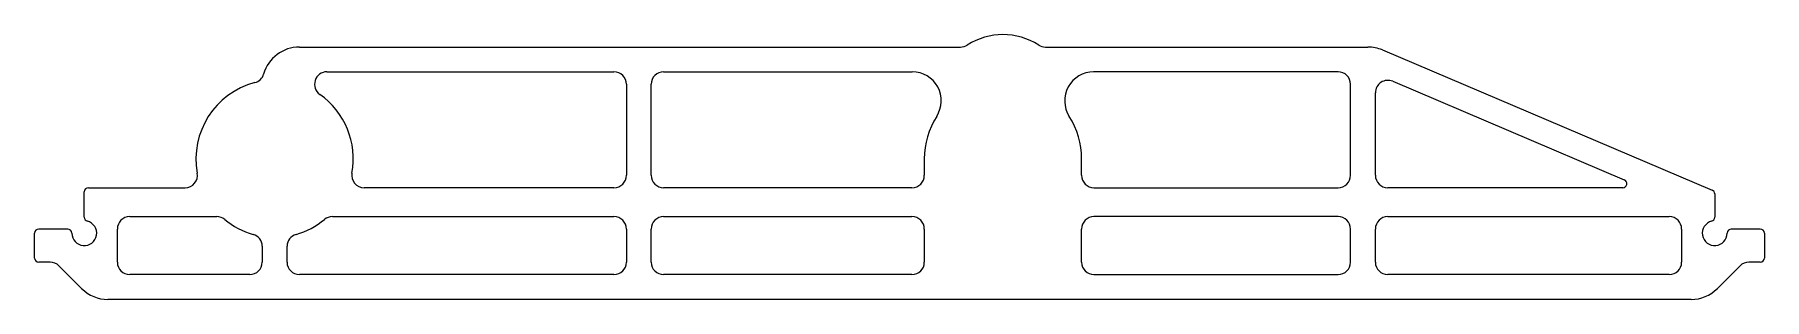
# Model space of a CAD drawing. Header units: millimetres. Extents: x 0 to 209, y 0 to 32.
import ezdxf

# ---------------------------------------------------------------- set-up
doc = ezdxf.new("R2010")
doc.units = ezdxf.units.MM
doc.layers.add('3', color=7, linetype='Continuous', true_color=0xffffff)

msp = doc.modelspace()

# ---------------------------------------------------------------- linework, layer by layer
at = {"layer": '3', "color": 30, "linetype": 'Continuous', "lineweight": 25}
for p, q in [((32, 30.5), (111.876525, 30.5)), ((122.123475, 30.5), (161.083422, 30.5)), ((162.843555, 30.141489), (202.69557, 13.204383)), ((35.324555, 27.5), (70, 27.5)), ((76, 27.5), (106.045549, 27.5)), ((157.5, 27.5), (127.954451, 27.5)), ((71.5, 26), (71.5, 15)), ((74.5, 15), (74.5, 26)), ((159, 15), (159, 26)), ((164.086711, 26.353451), (192.070912, 14.460165)), ((162, 15), (162, 24.972954)), ((107.5, 17), (107.5, 15)), ((126.5, 15), (126.5, 17)), ((6.5, 13.5), (18.183346, 13.5)), ((70, 13.5), (39.816654, 13.5)), ((106, 13.5), (76, 13.5)), ((128, 13.5), (157.5, 13.5)), ((191.875341, 13.5), (163.5, 13.5)), ((4, 8.5), (0.5, 8.5)), ((10, 4.5), (10, 8.5)), ((11.5, 10), (22.01788, 10)), ((35.98212, 10), (70, 10)), ((71.5, 8.5), (71.5, 4.5)), ((74.5, 4.5), (74.5, 8.5)), ((76, 10), (106, 10)), ((107.5, 8.5), (107.5, 4.5)), ((126.5, 4.5), (126.5, 8.5)), ((157.5, 10), (128, 10)), ((159, 4.5), (159, 8.5)), ((162, 4.5), (162, 8.5)), ((163.5, 10), (197.5, 10)), ((199, 8.5), (199, 4.5)), ((208.5, 8.5), (205, 8.5)), ((0, 5), (0, 8)), ((27.5, 6.416995), (27.5, 4.5)), ((30.5, 4.5), (30.5, 6.416995)), ((209, 8), (209, 5)), ((1.87868, 4.5), (0.5, 4.5)), ((208.5, 4.5), (207.12132, 4.5)), ((5.681981, 1.318019), (2.93934, 4.06066)), ((26, 3), (11.5, 3)), ((70, 3), (32, 3)), ((106, 3), (76, 3)), ((128, 3), (157.5, 3)), ((197.5, 3), (163.5, 3)), ((206.06066, 4.06066), (203.318019, 1.318019)), ((200.136039, 0), (8.863961, 0))]:
    msp.add_line(p, q, dxfattribs=at)
at = {"layer": '3', "color": 51, "linetype": 'Continuous', "lineweight": 25}
for p, q in [((6, 9.936492), (6, 13)), ((203, 12.744217), (203, 9.936492))]:
    msp.add_line(p, q, dxfattribs=at)
at = {"layer": '3', "color": 30, "linetype": 'Continuous', "lineweight": 25}
for centre, radius, start, end in [((117, 24), 8, 57.363102, 122.636898), ((32, 26), 4.5, 90, 164.082322), ((111.876525, 32), 1.5, 270, 302.636898), ((122.123475, 32), 1.5, 237.363102, 270), ((161.083422, 26), 4.5, 66.974508, 90), ((26.23006, 27.645536), 1.5, 284.584808, 344.082322), ((35.324555, 26), 1.5, 90, 234.903199), ((70, 26), 1.5, 0, 90), ((76, 26), 1.5, 90, 180), ((106.045549, 24), 3.5, 327.42103, 90), ((127.954451, 24), 3.5, 90, 212.57897), ((157.5, 26), 1.5, 0, 90), ((29, 17), 9.5, 104.584808, 190.475682), ((163.5, 24.972954), 1.5, 66.974508, 180), ((29, 17), 9.5, 349.524318, 54.903199), ((117, 17), 9.5, 147.42103, 180), ((117, 17), 9.5, 0, 32.57897), ((18.183346, 15), 1.5, 270, 10.475682), ((39.816654, 15), 1.5, 169.524318, 270), ((70, 15), 1.5, 270, 0), ((76, 15), 1.5, 180, 270), ((106, 15), 1.5, 270, 0), ((128, 15), 1.5, 180, 270), ((157.5, 15), 1.5, 270, 0), ((163.5, 15), 1.5, 180, 270), ((191.875341, 14), 0.5, 270, 66.974508), ((0.5, 8), 0.5, 90, 180), ((4, 8), 0.5, 0, 90), ((6, 8), 1.5, 180, 75.522488), ((11.5, 8.5), 1.5, 90, 180), ((22.01788, 8.5), 1.5, 50.599431, 90), ((29, 17), 9.5, 230.599431, 254.17338), ((29, 17), 9.5, 285.82662, 309.400569), ((35.98212, 8.5), 1.5, 90, 129.400569), ((70, 8.5), 1.5, 0, 90), ((76, 8.5), 1.5, 90, 180), ((106, 8.5), 1.5, 0, 90), ((128, 8.5), 1.5, 90, 180), ((157.5, 8.5), 1.5, 0, 90), ((163.5, 8.5), 1.5, 90, 180), ((197.5, 8.5), 1.5, 0, 90), ((203, 8), 1.5, 104.477512, 0), ((205, 8), 0.5, 90, 180), ((208.5, 8), 0.5, 0, 90), ((26, 6.416995), 1.5, 0, 74.17338), ((32, 6.416995), 1.5, 105.82662, 180), ((0.5, 5), 0.5, 180, 270), ((1.87868, 3), 1.5, 45, 90), ((11.5, 4.5), 1.5, 180, 270), ((26, 4.5), 1.5, 270, 0), ((32, 4.5), 1.5, 180, 270), ((70, 4.5), 1.5, 270, 0), ((76, 4.5), 1.5, 180, 270), ((106, 4.5), 1.5, 270, 0), ((128, 4.5), 1.5, 180, 270), ((157.5, 4.5), 1.5, 270, 0), ((163.5, 4.5), 1.5, 180, 270), ((197.5, 4.5), 1.5, 270, 0), ((207.12132, 3), 1.5, 90, 135), ((208.5, 5), 0.5, 270, 0), ((8.863961, 4.5), 4.5, 225, 270), ((200.136039, 4.5), 4.5, 270, 315)]:
    msp.add_arc(centre, radius, start, end, dxfattribs=at)
at = {"layer": '3', "color": 51, "linetype": 'Continuous', "lineweight": 25}
for centre, start, end in [((6.5, 13), 90, 180), ((202.5, 12.744217), 0, 66.974508), ((6.5, 9.936492), 180, 255.522488), ((202.5, 9.936492), 284.477512, 0)]:
    msp.add_arc(centre, 0.5, start, end, dxfattribs=at)

doc.saveas('drawing.dxf')
